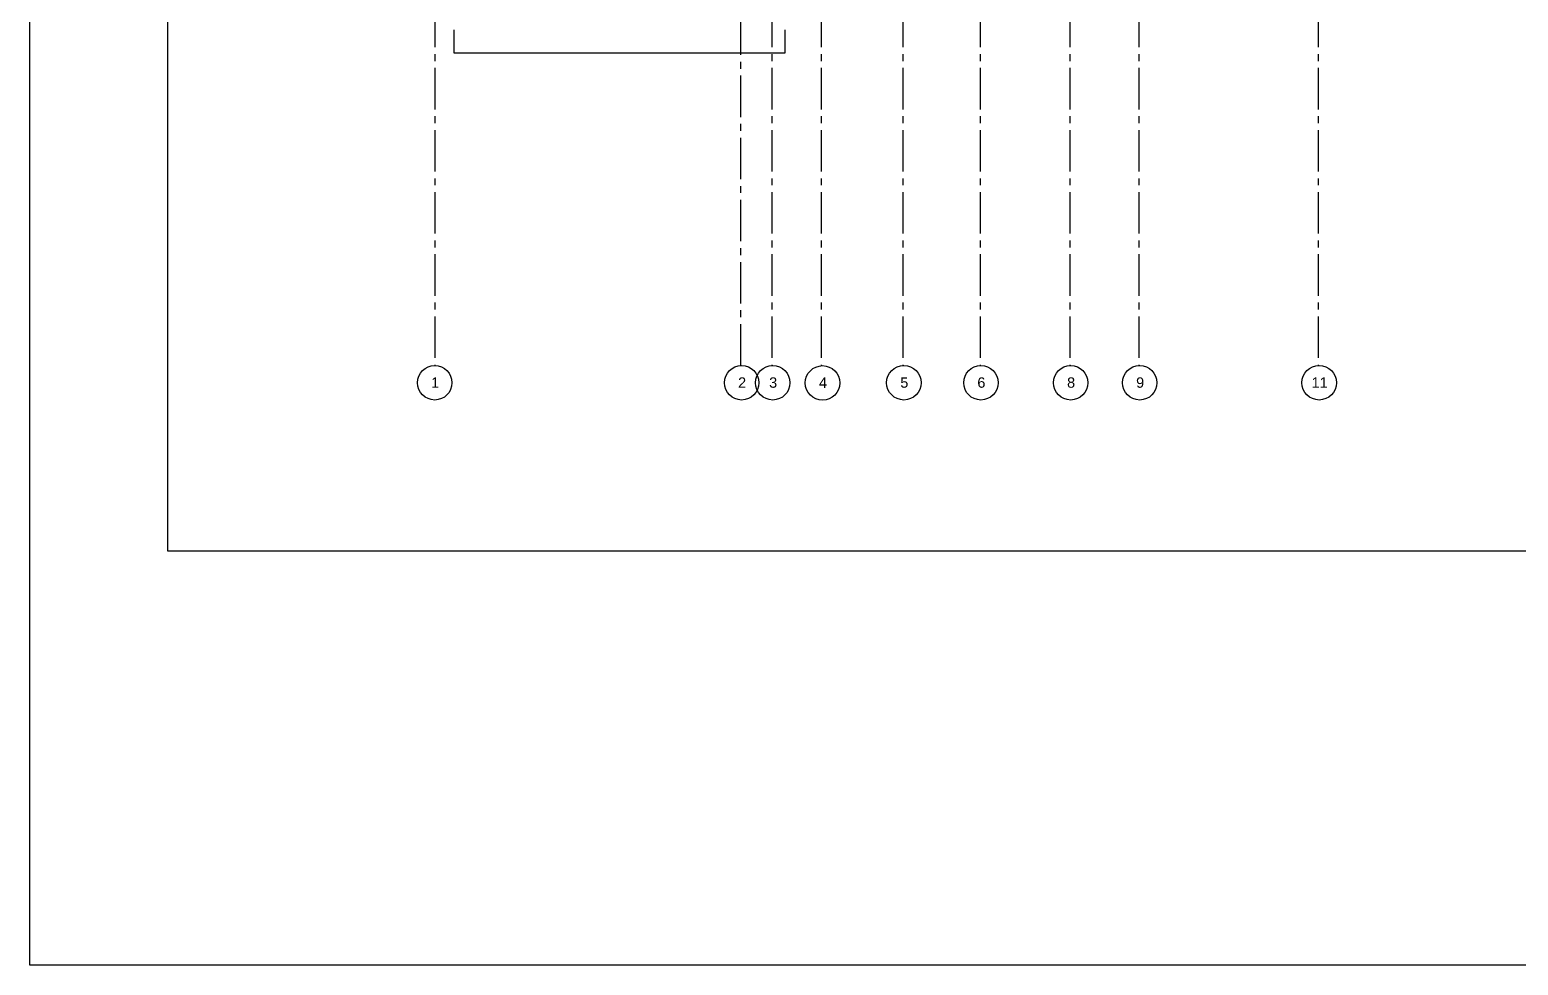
# Model space of a CAD drawing. Header units: inches. Extents: x -3700 to 367, y -844 to 2341.
# Drawn here: x -3700 to -2406, y -844 to -31 of the extents above; entities that cross this region are included whole.
import ezdxf
from ezdxf.enums import TextEntityAlignment as Align

# ---------------------------------------------------------------- set-up
doc = ezdxf.new("R2010")
doc.units = ezdxf.units.IN
doc.header["$LTSCALE"] = 48
doc.header["$MEASUREMENT"] = 0
doc.linetypes.add('1112 - 0-Base$0$CENTER2', pattern=[1.125, 0.75, -0.125, 0.125, -0.125])
doc.linetypes.add('1112 - 0-Base$0$HIDDEN', pattern=[0.375, 0.25, -0.125])
doc.layers.add('1112 - 0-Base$0$A-ANNO-NPLT', color=151, linetype='Continuous', plot=False)
for name, color, linetype in [('1112 - 0-Base$0$A-Flor-Soffit', 4, 'Continuous'), ('1112 - 0-Base$0$A-Grid(3-32)', 8, '1112 - 0-Base$0$CENTER2'), ('1112 - 0-Base$0$S-Grid-Iden', 2, 'Continuous')]:
    doc.layers.add(name, color=color, linetype=linetype)
doc.styles.add('1112 - 0-Base$0$Standard', font='arial.ttf')

# ---------------------------------------------------------------- blocks, each defined once
blk = doc.blocks.new('1112 - 0-Base$0$1ST FLOOR CORE & SHELL')
at = {"layer": '1112 - 0-Base$0$A-Flor-Soffit'}
blk.add_lwpolyline([(2353, -9228.8), (2353, -9248.8), (2641, -9248.8), (2641, -9228.8)], dxfattribs=at)
blk = doc.blocks.new('1112 - 0-Base$0$Column Bubble')
blk.add_circle((-0.004, -0.002), 0.156)
at = {"style": '1112 - 0-Base$0$Standard'}
blk.add_attdef('XX', text='', height=0.0938, dxfattribs=at).set_placement((0, 0), align=Align.MIDDLE_CENTER)
blk = doc.blocks.new('1112 - 0-Base$0$1ST FLOOR - STRUCTURAL GRID')
at = {"layer": '1112 - 0-Base$0$A-Grid(3-32)'}
for p, q in [((2336.5, -7426), (2336.5, -9520.7)), ((2602.5, -9520.7), (2602.5, -7426)), ((2629.5, -7426), (2629.5, -9520.7)), ((2672.5, -7426), (2672.5, -9520.7)), ((2743.5, -7426), (2743.5, -9520.7)), ((2810.5, -7426), (2810.5, -9520.7)), ((2888.5, -7426), (2888.5, -9520.7)), ((2948.5, -7426), (2948.5, -9520.7)), ((3104.5, -7426), (3104.5, -9520.7))]:
    blk.add_line(p, q, dxfattribs=at)
at = {"layer": '1112 - 0-Base$0$S-Grid-Iden', "xscale": 96, "yscale": 96, "zscale": 96}
for p, values in [((2336.9, -9535.5), {'XX': '1'}), ((2603.7, -9535.5), {'XX': '2'}), ((2630.7, -9535.5), {'XX': '3'}), ((2674, -9535.6), {'XX': '4'}), ((2744.7, -9535.5), {'XX': '5'}), ((2811.7, -9535.5), {'XX': '6'}), ((2889.7, -9535.5), {'XX': '8'}), ((2949.7, -9535.5), {'XX': '9'}), ((3105.7, -9535.5), {'XX': '11'})]:
    blk.add_blockref('1112 - 0-Base$0$Column Bubble', p, dxfattribs=at).add_auto_attribs(values)

msp = doc.modelspace()

# ---------------------------------------------------------------- linework, layer by layer
at = {"layer": '1112 - 0-Base$0$A-ANNO-NPLT'}
for points in [[(-3700, -844.3), (-3700, 2131.7), (348, 2131.7), (348, -844.3)], [(-3580, -484.3), (-3580, 1771.7), (228, 1771.7), (228, -484.3)]]:
    msp.add_lwpolyline(points, close=True, dxfattribs=at)

# ---------------------------------------------------------------- block references
at = {"linetype": '1112 - 0-Base$0$HIDDEN'}
msp.add_blockref('1112 - 0-Base$0$1ST FLOOR - STRUCTURAL GRID', (-5684.5, 9197.8), dxfattribs=at)
msp.add_blockref('1112 - 0-Base$0$1ST FLOOR CORE & SHELL', (-5684.5, 9197.8))

doc.saveas('drawing.dxf')
